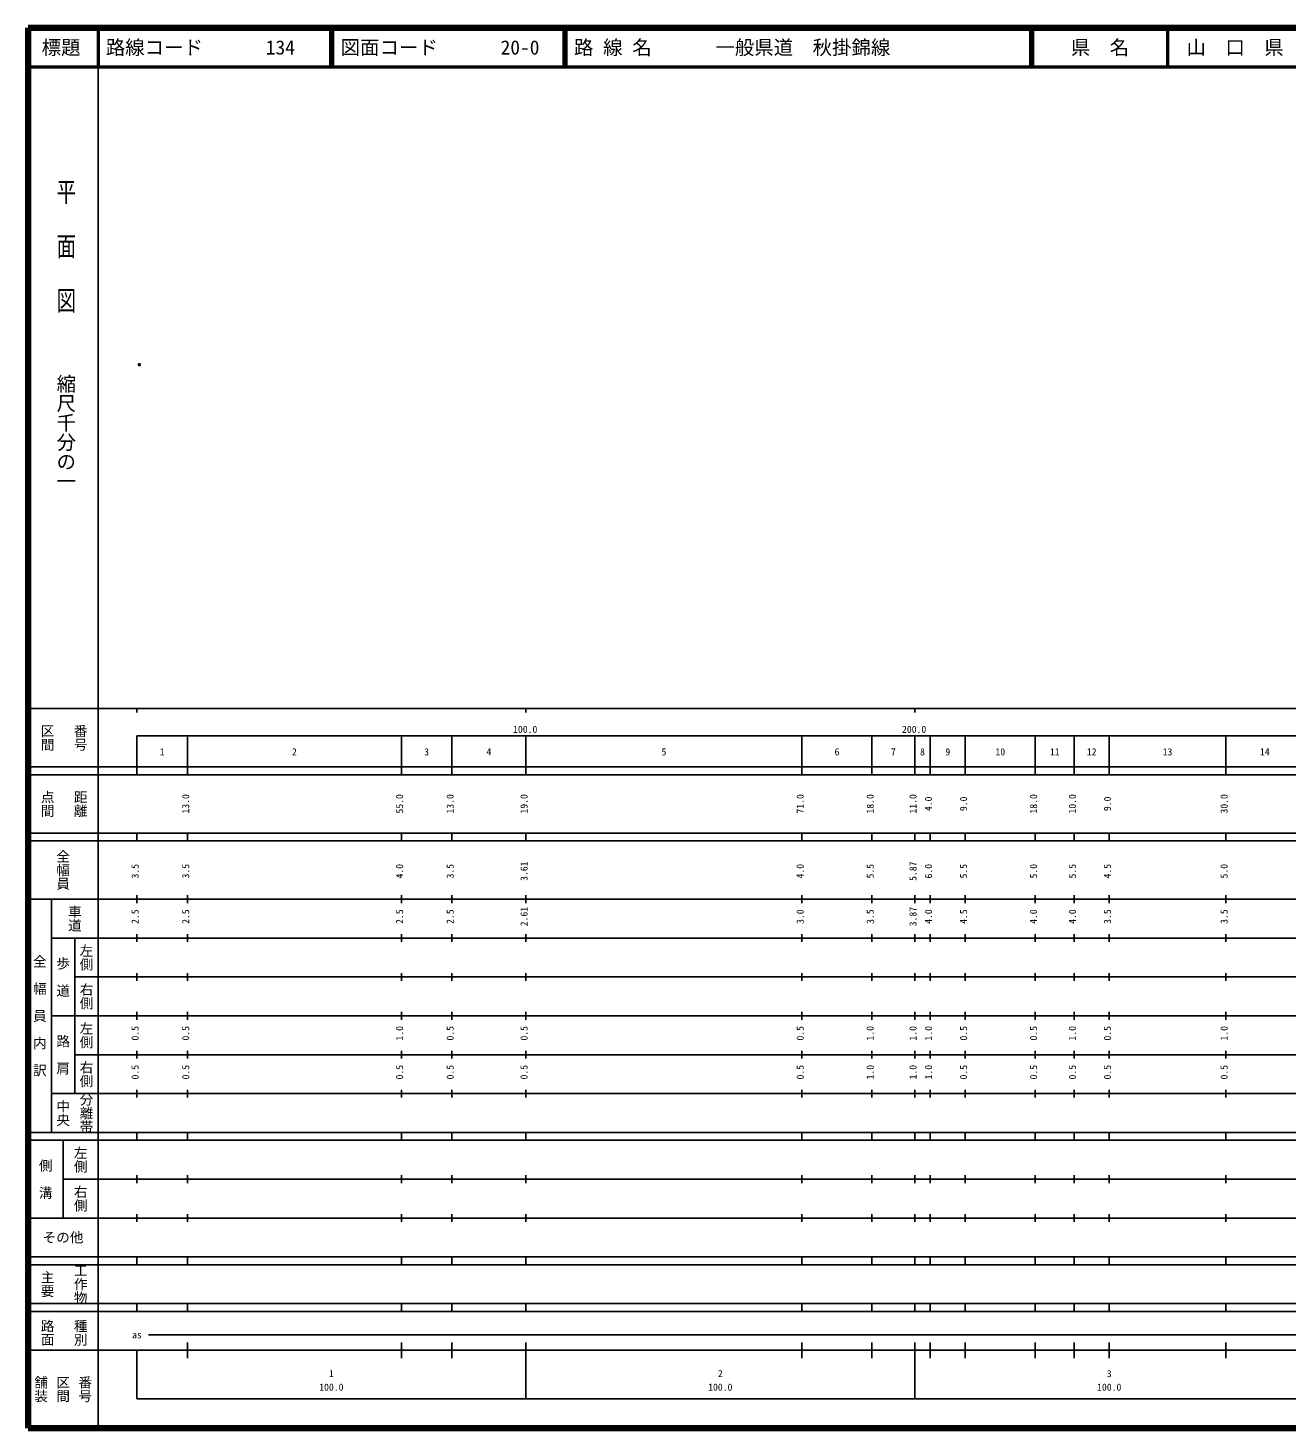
# Model space of a CAD drawing. Units: millimetres on the paper. Extents: x 40 to 680, y 20 to 380.
# Drawn here: x 40 to 363.7, y 20 to 380 of the extents above; entities that cross this region are included whole.
import ezdxf
from ezdxf.enums import TextEntityAlignment as Align

# ---------------------------------------------------------------- set-up
doc = ezdxf.new("R2010")
doc.units = ezdxf.units.MM
doc.header["$PDMODE"] = 32
doc.header["$PDSIZE"] = 0.5
doc.layers.add('M-OTRS', color=6, linetype='Continuous')
doc.layers.add('M-TTL-TXT', color=7, linetype='Continuous')
for name, color, linetype, lineweight in [('M-TTL', 2, 'Continuous', 140), ('M-TTL-BAND', 7, 'Continuous', 25), ('M-TTL-LINE', 7, 'Continuous', 50)]:
    doc.layers.add(name, color=color, linetype=linetype, lineweight=lineweight)
doc.styles.add('@ＭＳ ゴシック', font='')
doc.styles.add('ＭＳ ゴシック', font='')
doc.styles.get('@ＭＳ ゴシック').set_extended_font_data('@MS Gothic')
doc.styles.get('ＭＳ ゴシック').set_extended_font_data('MS Gothic')

msp = doc.modelspace()

# ---------------------------------------------------------------- linework, layer by layer
at = {"layer": 'M-OTRS'}
msp.add_point((68.627, 293.426), dxfattribs=at)
at = {"layer": 'M-TTL'}
for p, q in [((40, 380), (40, 20)), ((680, 380), (40, 380)), ((40, 20), (680, 20))]:
    msp.add_line(p, q, dxfattribs=at)
at = {"layer": 'M-TTL-BAND'}
for p, q in [((58, 370), (58, 20)), ((40, 205), (579, 205)), ((68, 205), (68, 204)), ((168, 205), (168, 204)), ((268, 205), (268, 204)), ((68, 198), (579, 198)), ((68, 198), (68, 188)), ((81, 188), (81, 198)), ((136, 188), (136, 198)), ((149, 188), (149, 198)), ((168, 188), (168, 198)), ((239, 188), (239, 198)), ((257, 188), (257, 198)), ((268, 188), (268, 198)), ((272, 188), (272, 198)), ((281, 188), (281, 198)), ((299, 188), (299, 198)), ((309, 188), (309, 198)), ((318, 188), (318, 198)), ((348, 188), (348, 198)), ((40, 190), (579, 190)), ((40, 188), (579, 188)), ((40, 173), (579, 173)), ((68, 171), (68, 173)), ((81, 171), (81, 173)), ((136, 171), (136, 173)), ((149, 171), (149, 173)), ((168, 171), (168, 173)), ((239, 171), (239, 173)), ((257, 171), (257, 173)), ((268, 171), (268, 173)), ((272, 171), (272, 173)), ((281, 171), (281, 173)), ((299, 171), (299, 173)), ((309, 171), (309, 173)), ((318, 171), (318, 173)), ((348, 171), (348, 173)), ((40, 171), (579, 171)), ((40, 156), (579, 156)), ((46, 96), (46, 156)), ((68, 155), (68, 157)), ((81, 155), (81, 157)), ((136, 155), (136, 157)), ((149, 155), (149, 157)), ((168, 155), (168, 157)), ((239, 155), (239, 157)), ((257, 155), (257, 157)), ((268, 155), (268, 157)), ((272, 155), (272, 157)), ((281, 155), (281, 157)), ((299, 155), (299, 157)), ((309, 155), (309, 157)), ((318, 155), (318, 157)), ((348, 155), (348, 157)), ((46, 146), (579, 146)), ((52, 146), (52, 106)), ((68, 145), (68, 147)), ((81, 145), (81, 147)), ((136, 145), (136, 147)), ((149, 145), (149, 147)), ((168, 145), (168, 147)), ((239, 145), (239, 147)), ((257, 145), (257, 147)), ((268, 145), (268, 147)), ((272, 145), (272, 147)), ((281, 145), (281, 147)), ((299, 145), (299, 147)), ((309, 145), (309, 147)), ((318, 145), (318, 147)), ((348, 145), (348, 147)), ((68, 135), (68, 137)), ((81, 135), (81, 137)), ((136, 135), (136, 137)), ((149, 135), (149, 137)), ((168, 135), (168, 137)), ((239, 135), (239, 137)), ((257, 135), (257, 137)), ((268, 135), (268, 137)), ((272, 135), (272, 137)), ((281, 135), (281, 137)), ((299, 135), (299, 137)), ((309, 135), (309, 137)), ((318, 135), (318, 137)), ((348, 135), (348, 137)), ((52, 136), (579, 136)), ((46, 126), (579, 126)), ((68, 125), (68, 127)), ((81, 125), (81, 127)), ((136, 125), (136, 127)), ((149, 125), (149, 127)), ((168, 125), (168, 127)), ((239, 125), (239, 127)), ((257, 125), (257, 127)), ((268, 125), (268, 127)), ((272, 125), (272, 127)), ((281, 125), (281, 127)), ((299, 125), (299, 127)), ((309, 125), (309, 127)), ((318, 125), (318, 127)), ((348, 125), (348, 127)), ((52, 116), (579, 116)), ((68, 115), (68, 117)), ((81, 115), (81, 117)), ((136, 115), (136, 117)), ((149, 115), (149, 117)), ((168, 115), (168, 117)), ((239, 115), (239, 117)), ((257, 115), (257, 117)), ((268, 115), (268, 117)), ((272, 115), (272, 117)), ((281, 115), (281, 117)), ((299, 115), (299, 117)), ((309, 115), (309, 117)), ((318, 115), (318, 117)), ((348, 115), (348, 117)), ((46, 106), (579, 106)), ((68, 105), (68, 107)), ((81, 105), (81, 107)), ((136, 105), (136, 107)), ((149, 105), (149, 107)), ((168, 105), (168, 107)), ((239, 105), (239, 107)), ((257, 105), (257, 107)), ((268, 105), (268, 107)), ((272, 105), (272, 107)), ((281, 105), (281, 107)), ((299, 105), (299, 107)), ((309, 105), (309, 107)), ((318, 105), (318, 107)), ((348, 105), (348, 107)), ((40, 96), (579, 96)), ((40, 94), (579, 94)), ((49, 94), (49, 74)), ((68, 94), (68, 96)), ((81, 94), (81, 96)), ((136, 94), (136, 96)), ((149, 94), (149, 96)), ((168, 94), (168, 96)), ((239, 94), (239, 96)), ((257, 94), (257, 96)), ((268, 94), (268, 96)), ((272, 94), (272, 96)), ((281, 94), (281, 96)), ((299, 94), (299, 96)), ((309, 94), (309, 96)), ((318, 94), (318, 96)), ((348, 94), (348, 96)), ((49, 84), (579, 84)), ((68, 83), (68, 85)), ((81, 83), (81, 85)), ((136, 83), (136, 85)), ((149, 83), (149, 85)), ((168, 83), (168, 85)), ((239, 83), (239, 85)), ((257, 83), (257, 85)), ((268, 83), (268, 85)), ((272, 83), (272, 85)), ((281, 83), (281, 85)), ((299, 83), (299, 85)), ((309, 83), (309, 85)), ((318, 83), (318, 85)), ((348, 83), (348, 85)), ((40, 74), (579, 74)), ((68, 73), (68, 75)), ((81, 73), (81, 75)), ((136, 73), (136, 75)), ((149, 73), (149, 75)), ((168, 73), (168, 75)), ((239, 73), (239, 75)), ((257, 73), (257, 75)), ((268, 73), (268, 75)), ((272, 73), (272, 75)), ((281, 73), (281, 75)), ((299, 73), (299, 75)), ((309, 73), (309, 75)), ((318, 73), (318, 75)), ((348, 73), (348, 75)), ((40, 64), (579, 64)), ((40, 62), (579, 62)), ((68, 62), (68, 64)), ((81, 62), (81, 64)), ((136, 62), (136, 64)), ((149, 62), (149, 64)), ((168, 62), (168, 64)), ((239, 62), (239, 64)), ((257, 62), (257, 64)), ((268, 62), (268, 64)), ((272, 62), (272, 64)), ((281, 62), (281, 64)), ((299, 62), (299, 64)), ((309, 62), (309, 64)), ((318, 62), (318, 64)), ((348, 62), (348, 64)), ((40, 52), (579, 52)), ((68, 50), (68, 52)), ((81, 50), (81, 52)), ((136, 50), (136, 52)), ((149, 50), (149, 52)), ((168, 50), (168, 52)), ((239, 50), (239, 52)), ((257, 50), (257, 52)), ((268, 50), (268, 52)), ((272, 50), (272, 52)), ((281, 50), (281, 52)), ((299, 50), (299, 52)), ((309, 50), (309, 52)), ((318, 50), (318, 52)), ((348, 50), (348, 52)), ((40, 50), (579, 50)), ((71, 44), (565, 44)), ((40, 40), (579, 40)), ((68, 40), (68, 27.5)), ((81, 38), (81, 42)), ((136, 38), (136, 42)), ((149, 38), (149, 42)), ((168, 27.5), (168, 42)), ((239, 38), (239, 42)), ((257, 38), (257, 42)), ((268, 27.5), (268, 42)), ((272, 38), (272, 42)), ((281, 38), (281, 42)), ((299, 38), (299, 42)), ((309, 38), (309, 42)), ((318, 38), (318, 42)), ((348, 38), (348, 42)), ((68, 27.5), (579, 27.5))]:
    msp.add_line(p, q, dxfattribs=at)
at = {"layer": 'M-TTL-LINE'}
for p, q in [((58, 380), (58, 370)), ((117.75, 380), (117.75, 370)), ((118.25, 380), (118.25, 370)), ((177.75, 380), (177.75, 370)), ((178.25, 380), (178.25, 370)), ((297.75, 380), (297.75, 370)), ((298.25, 380), (298.25, 370)), ((333, 380), (333, 370)), ((40, 370), (680, 370))]:
    msp.add_line(p, q, dxfattribs=at)

# ---------------------------------------------------------------- texts
at = {"layer": 'M-TTL-BAND', "style": '@ＭＳ ゴシック', "width": 1.4}
msp.add_text('平  面  図', height=3.666, rotation=270, dxfattribs=at).set_placement((49.777, 306.475), align=Align.MIDDLE_RIGHT)
at = {"layer": 'M-TTL-BAND', "style": '@ＭＳ ゴシック'}
msp.add_text('縮尺千分の一', height=3.666, rotation=270, dxfattribs=at).set_placement((49.777, 261.03), align=Align.MIDDLE_RIGHT)
for s, p in [('区間', (45, 197.5)), ('番号', (53.5, 197.5)), ('点間', (45, 180.5)), ('距離', (53.5, 180.5)), ('全幅員', (49, 163.5)), ('車道', (52, 151)), ('左側', (55, 141)), ('全\u3000幅\u3000員\u3000内\u3000訳', (43, 126)), ('歩\u3000道', (49, 136)), ('右側', (55, 131)), ('左側', (55, 121)), ('路\u3000肩', (49, 116)), ('右側', (55, 111)), ('分離帯', (55, 101)), ('中央', (49, 101)), ('左側', (53.5, 89)), ('側\u3000溝', (44.5, 84)), ('右側', (53.5, 79)), ('工作物', (53.5, 57)), ('主要', (45, 57)), ('路面', (45, 44.5)), ('種別', (53.5, 44.5)), ('舗装', (43.333, 30)), ('区間', (49, 30)), ('番号', (54.667, 30))]:
    msp.add_text(s, height=2.566, rotation=270, dxfattribs=at).set_placement(p, align=Align.MIDDLE_CENTER)
at = {"layer": 'M-TTL-BAND', "style": 'ＭＳ ゴシック'}
for s, p in [('100.0', (167.844, 198.195)), ('200.0', (267.844, 198.195)), ('1', (74.5, 192.405)), ('2', (108.5, 192.405)), ('3', (142.5, 192.405)), ('4', (158.5, 192.405)), ('5', (203.5, 192.405)), ('6', (248, 192.405)), ('7', (262.5, 192.405)), ('8', (270, 192.405)), ('9', (276.5, 192.405)), ('10', (290, 192.405)), ('11', (304, 192.405)), ('12', (313.5, 192.405)), ('13', (333, 192.405)), ('14', (358, 192.405)), ('as', (68, 42.5)), ('1', (118, 32.523)), ('2', (218, 32.523)), ('3', (318, 32.523)), ('100.0', (118, 29.033)), ('100.0', (218, 29.033)), ('100.0', (318, 29.033))]:
    msp.add_text(s, height=1.833, dxfattribs=at).set_placement(p, align=Align.BOTTOM_CENTER)
for s, p in [('13.0', (82, 180.5)), ('55.0', (137, 180.5)), ('13.0', (150, 180.5)), ('19.0', (169, 180.5)), ('71.0', (240, 180.5)), ('18.0', (258, 180.5)), ('11.0', (269, 180.5)), ('4.0', (273, 180.5)), ('9.0', (282, 180.5)), ('18.0', (300, 180.5)), ('10.0', (310, 180.5)), ('9.0', (319, 180.5)), ('30.0', (349, 180.5)), ('3.5', (69, 163.174)), ('3.5', (82, 163.174)), ('4.0', (137, 163.174)), ('3.5', (150, 163.174)), ('3.61', (169, 163.174)), ('4.0', (240, 163.174)), ('5.5', (258, 163.174)), ('5.87', (269, 163.174)), ('6.0', (273, 163.174)), ('5.5', (282, 163.174)), ('5.0', (300, 163.174)), ('5.5', (310, 163.174)), ('4.5', (319, 163.174)), ('5.0', (349, 163.174)), ('2.5', (69, 151.5)), ('2.5', (82, 151.5)), ('2.5', (137, 151.5)), ('2.5', (150, 151.5)), ('2.61', (169, 151.5)), ('3.0', (240, 151.5)), ('3.5', (258, 151.5)), ('3.87', (269, 151.5)), ('4.0', (273, 151.5)), ('4.5', (282, 151.5)), ('4.0', (300, 151.5)), ('4.0', (310, 151.5)), ('3.5', (319, 151.5)), ('3.5', (349, 151.5)), ('0.5', (69, 121.5)), ('0.5', (82, 121.5)), ('1.0', (137, 121.5)), ('0.5', (150, 121.5)), ('0.5', (169, 121.5)), ('0.5', (240, 121.5)), ('1.0', (258, 121.5)), ('1.0', (269, 121.5)), ('1.0', (273, 121.5)), ('0.5', (282, 121.5)), ('0.5', (300, 121.5)), ('1.0', (310, 121.5)), ('0.5', (319, 121.5)), ('1.0', (349, 121.5)), ('0.5', (69, 111.5)), ('0.5', (82, 111.5)), ('0.5', (137, 111.5)), ('0.5', (150, 111.5)), ('0.5', (169, 111.5)), ('0.5', (240, 111.5)), ('1.0', (258, 111.5)), ('1.0', (269, 111.5)), ('1.0', (273, 111.5)), ('0.5', (282, 111.5)), ('0.5', (300, 111.5)), ('0.5', (310, 111.5)), ('0.5', (319, 111.5)), ('0.5', (349, 111.5))]:
    msp.add_text(s, height=1.833, rotation=90, dxfattribs=at).set_placement(p, align=Align.BOTTOM_CENTER)
msp.add_text('その他', height=2.566, dxfattribs=at).set_placement((49, 69), align=Align.MIDDLE_CENTER)
at = {"layer": 'M-TTL-TXT', "style": 'ＭＳ ゴシック'}
for s, p in [('標題', (48.5, 375)), ('県\u3000名', (315.625, 375)), ('山\u3000口\u3000県', (350.375, 375))]:
    msp.add_text(s, height=3.666, dxfattribs=at).set_placement(p, align=Align.MIDDLE_CENTER)
for s, p in [('路線コード', (60, 375)), ('134', (101.142, 375)), ('図面コード', (120.38, 375)), ('20-0', (161.521, 375)), ('路 線 名', (180.38, 375)), ('一般県道\u3000秋掛錦線', (216.734, 375))]:
    msp.add_text(s, height=3.666, dxfattribs=at).set_placement(p, align=Align.MIDDLE_LEFT)

doc.saveas('drawing.dxf')
